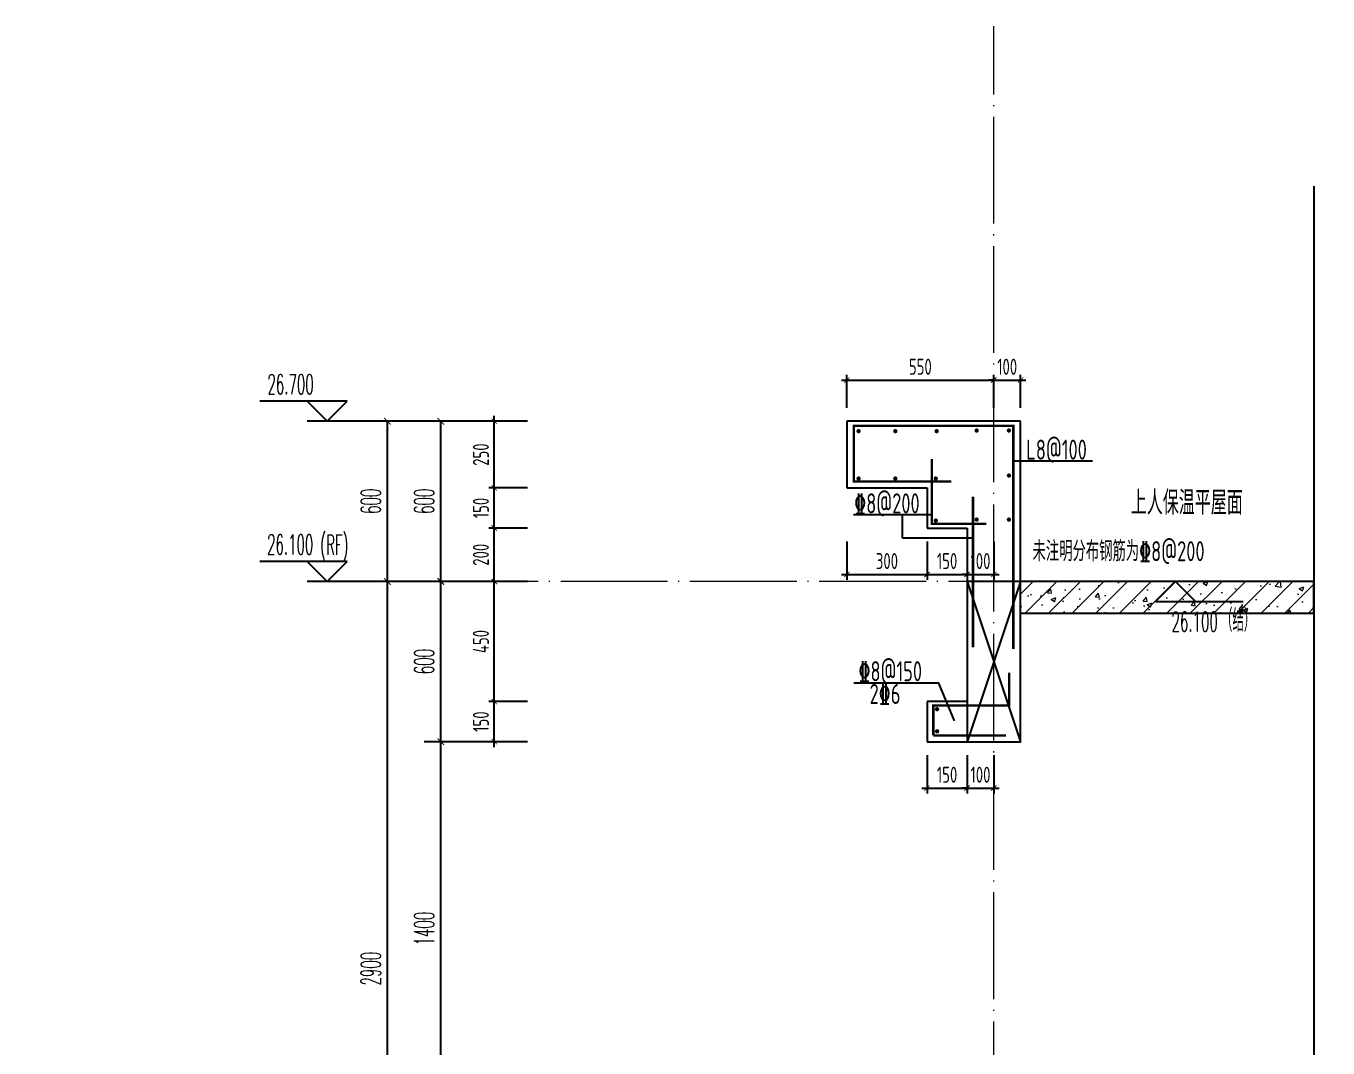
# Model space of a CAD drawing. Extents: x 826826 to 1642106, y -156213 to 399140.
# Drawn here: x 1565534 to 1570408, y 300519 to 304346 of the extents above; entities that cross this region are included whole.
import ezdxf

# ---------------------------------------------------------------- set-up
doc = ezdxf.new("R2010")
doc.units = 0
doc.header["$LTSCALE"] = 1000
doc.linetypes.add('DOTE', pattern=[2.4200000000000004, 2, -0.2, 0.02, -0.2])
doc.layers.get('0').update_dxf_attribs({"linetype": 'CONTINUOUS'})
doc.layers.get('DEFPOINTS').update_dxf_attribs({"linetype": 'CONTINUOUS'})
for name, color, linetype in [('C-Sheet-图框', 101, 'CONTINUOUS'), ('DIM', 2, 'CONTINUOUS'), ('DIM_ELEV', 3, 'CONTINUOUS'), ('DIM_SYMB', 3, 'CONTINUOUS'), ('PUB_DIM', 3, 'CONTINUOUS'), ('PUB_TEXT', 2, 'CONTINUOUS'), ('REIN', 6, 'CONTINUOUS'), ('S-大样-砼线', 7, 'CONTINUOUS'), ('S-引出线', 40, 'CONTINUOUS'), ('TEXT', 2, 'CONTINUOUS'), ('WALL', 5, 'CONTINUOUS')]:
    doc.layers.add(name, color=color, linetype=linetype)
doc.layers.add('DOTE', color=251, linetype='DOTE', lineweight=9)
doc.layers.add('PUB_HATCH', color=8, linetype='CONTINUOUS', lineweight=9)
doc.styles.add('_TCH_DIM', font='SIMPLEX.shx', dxfattribs={"width": 0.7, "bigfont": 'GBCBIG.shx'})
doc.styles.add('_TCH_DIM_T3', font='SIMPLEX.shx', dxfattribs={"width": 0.4941176470588236, "bigfont": 'GBCBIG.shx'})
doc.styles.add('TSSD_DIMENSION', font='Tssdeng.shx', dxfattribs={"width": 0.7, "bigfont": 'tssdchn.shx'})
doc.styles.add('TSSD_REIN', font='tssdeng.shx', dxfattribs={"width": 0.7, "height": 300, "bigfont": 'tssdchn.shx'})
doc.styles.add('宋体', font='', dxfattribs={"height": 50})
doc.styles.get('宋体').set_extended_font_data('SimSun')
doc.dimstyles.new('_TCH_ARCH&&25', dxfattribs={"dimtxt": 74.375, "dimasz": 25, "dimexe": 62.5, "dimexo": 75, "dimgap": 25, "dimtad": 1, "dimdec": 0, "dimzin": 0, "dimdsep": 46, "dimtxsty": '_TCH_DIM_T3', "dimblk": 'ARCHTICK', "dimcen": 0.09, "dimclrt": 7, "dimazin": 0, "dimtfac": 1, "dimtdec": 0, "dimtix": 1, "dimtmove": 2, "dimatfit": 3, "dimldrblk": 'ARCHTICK', "dimfxl": 0, "dimtolj": 1, "dimtzin": 0, "dimarcsym": 0})
doc.dimstyles.new('TSSD_20_20', dxfattribs={"dimtxt": 60, "dimasz": 20, "dimexe": 20, "dimexo": 50, "dimgap": 20, "dimtad": 1, "dimdec": 0, "dimzin": 0, "dimdsep": 46, "dimtxsty": 'TSSD_DIMENSION', "dimblk": 'ARCHTICK', "dimblk1": 'ARCHTICK', "dimblk2": 'ARCHTICK', "dimcen": 0, "dimdle": 20, "dimclrt": 7, "dimadec": 0, "dimazin": 0, "dimtfac": 1, "dimtdec": 0, "dimtix": 1, "dimtmove": 2, "dimatfit": 3, "dimfxl": 0, "dimtolj": 1, "dimtzin": 0, "dimarcsym": 0})

# ---------------------------------------------------------------- blocks, each defined once
blk = doc.blocks.new('A$C29D55E6B')
at = {"layer": 'C-Sheet-图框', "color": 0}
for p, q in [((-1349.838383228984, 899.9999999999563), (-567.0857978335116, 899.9999999999563)), ((-1349.838383228984, 900.0000000000146), (-567.0857978335116, 900.0000000000146)), ((-1049.526026668493, 900.0000000000146), (-1049.526026668493, 75)), ((-1349.838383228984, 762.5000000000146), (-567.0857978335116, 762.5000000000146)), ((-1349.838383228984, 625.0000000000146), (-567.0857978335116, 625.0000000000146)), ((-1349.838383228984, 487.5000000000146), (-567.0857978335116, 487.5000000000146)), ((-1349.838383228984, 350.0000000000146), (-567.0857978335116, 350.0000000000146)), ((-1349.838383228984, 212.5000000000146), (-567.0857978335116, 212.5000000000146))]:
    blk.add_line(p, q, dxfattribs=at)
at = {"layer": 'C-Sheet-图框', "color": 0, "const_width": 5.999999999999876}
blk.add_lwpolyline([(-1349.838383228984, 74.9999999999709), (-567.0857978335116, 75), (-567.0857978335116, 1037.499999999956), (-1349.838383228984, 1037.499999999956)], close=True, dxfattribs=at)
at = {"layer": 'DIM_ELEV'}
for p, q in [((-150.0000000011642, 6475.000000000175), (-478.000000001164, 6475.000000000175)), ((-225.0000000011642, 6400.000000000175), (-300.0000000011642, 6475.000000000175)), ((-225.0000000011642, 6400.000000000175), (-150.0000000011642, 6475.000000000175)), ((200.0000000045839, 6400.000000000175), (-300.0000000011642, 6400.000000000175)), ((-150.0000000011642, 5875.000000000116), (-478.000000001164, 5875.000000000116)), ((-225.0000000011642, 5800.000000000116), (-300.0000000011642, 5875.000000000116)), ((-225.0000000011642, 5800.000000000116), (-150.0000000011642, 5875.000000000116)), ((200.0000000045839, 5800.000000000116), (-300.0000000011642, 5800.000000000116)), ((-150.0000000011642, 75), (-478.000000001164, 75)), ((-225.0000000011642, 0), (-300.0000000011642, 75)), ((-225.0000000011642, 0), (-150.0000000011642, 75)), ((200.0000000045839, 0), (-300.0000000011642, 0))]:
    blk.add_line(p, q, dxfattribs=at)
at = {"layer": 'DIM_ELEV', "color": 1}
for p, q in [((-150.0000000011642, 2975.000000000116), (-478.000000001164, 2975.000000000116)), ((-225.0000000011642, 2900.000000000116), (-300.0000000011642, 2975.000000000116)), ((-225.0000000011642, 2900.000000000116), (-150.0000000011642, 2975.000000000116)), ((200.0000000045839, 2900.000000000116), (-300.0000000011642, 2900.000000000116))]:
    blk.add_line(p, q, dxfattribs=at)
at = {"layer": 'PUB_TEXT', "style": '_TCH_DIM'}
for s, height, width, p in [('26.700', 74.375, 0.4941176470588236, (-449.1000000011641, 6501.250000000175)), ('26.100', 74.375, 0.4941176470588236, (-450.500000001164, 5901.250000000116)), ('(RF)', 74.375, 0.4941176470588236, (-251.7500000011641, 5900.025000000116)), ('楼层', 84.39716312056737, 0.7, (-1250.710356476367, 789.4725958884956)), ('标高H（m）', 84.39716312056737, 0.7, (-946.1956964207347, 800.5624799427605)), ('4', 74.375, 0.4941176470588236, (-1206.414537627716, 651.3391062311857)), ('8.700', 74.375, 0.4941176470588236, (-883.0415018703789, 653.2302326417557)), ('5', 74.375, 0.4941176470588236, (-1206.414537627716, 513.8391062311857)), ('11.600', 74.375, 0.4941176470588236, (-883.0415018703789, 515.7302326417557)), ('6', 74.375, 0.4941176470588236, (-1206.414537627716, 376.3391062311857)), ('14.500', 74.375, 0.4941176470588236, (-883.0415018703789, 378.2302326417557)), ('7', 74.375, 0.4941176470588236, (-1206.414537627716, 238.8391062311857)), ('17.400', 74.375, 0.4941176470588236, (-883.0415018703789, 240.7302326417557)), ('8', 74.375, 0.4941176470588236, (-1206.414537627716, 101.3391062311857)), ('20.300', 74.375, 0.4941176470588236, (-883.0415018703789, 103.2302326417557)), ('H', 74.375, 0.4941176470588236, (-480.6000000011641, 101.25)), ('(4~8F)', 74.375, 0.4941176470588236, (-424.825000001164, 100.025))]:
    blk.add_text(s, height=height, dxfattribs=dict(at, width=width)).set_placement(p)
at = {"layer": 'PUB_TEXT', "color": 1, "style": '_TCH_DIM', "width": 0.4941176470588236}
for s, p in [('23.200', (-449.1000000011641, 3001.250000000116)), ('(9F)', (-243.7000000011641, 3000.025000000117))]:
    blk.add_text(s, height=74.375, dxfattribs=at).set_placement(p)
at = {"layer": 'PUB_TEXT', "color": 2, "style": '宋体', "width": 0.8}
blk.add_text('标准层标高对应表', height=56.9620253164557, dxfattribs=at).set_placement((-1313.847706261906, 939.9325862268015))
blk = doc.blocks.new('_ArchTick')
at = {"color": 0, "linetype": 'ByBlock', "const_width": 0.15}
blk.add_lwpolyline([(-0.5, -0.5), (0.5, 0.5)], dxfattribs=at)
blk = doc.blocks.new('*D1630')
at = {"layer": 'DEFPOINTS', "color": 0}
for p in [(1568907.428491002, 301666.3822785674), (1569057.428491001, 301666.3822785646), (1569057.428491001, 301492.6715886114)]:
    blk.add_point(p, dxfattribs=at)
at = {"layer": 'DIM', "color": 0, "lineweight": -2}
for p, q in [((1568907.428491002, 301616.3822785674), (1568907.428491002, 301472.6715886114)), ((1569057.428491001, 301616.3822785646), (1569057.428491001, 301472.6715886114)), ((1568887.428491002, 301492.6715886114), (1569077.428491001, 301492.6715886114))]:
    blk.add_line(p, q, dxfattribs=at)
at = {"layer": 'DIM', "color": 0, "lineweight": -2, "xscale": 20, "yscale": 20, "zscale": 20, "rotation": 180}
blk.add_blockref('_ArchTick', (1568907.428491002, 301492.6715886114), dxfattribs=at)
at = {"layer": 'DIM', "color": 0, "lineweight": -2, "xscale": 20, "yscale": 20, "zscale": 20}
blk.add_blockref('_ArchTick', (1569057.428491001, 301492.6715886114), dxfattribs=at)
at = {"layer": 'DIM', "color": 7, "insert": (1568982.428491001, 301542.6715886114), "char_height": 60, "attachment_point": 5, "style": 'TSSD_DIMENSION'}
blk.add_mtext('\\A1;150', dxfattribs=at)
blk = doc.blocks.new('*D1631')
at = {"layer": 'DEFPOINTS', "color": 0}
for p in [(1569057.428491001, 301666.3822785646), (1569157.428484323, 301666.3822785626), (1569157.428484323, 301492.671588609)]:
    blk.add_point(p, dxfattribs=at)
at = {"layer": 'DIM', "color": 0, "lineweight": -2}
for p, q in [((1569057.428491001, 301616.3822785646), (1569057.428491001, 301472.671588609)), ((1569157.428484323, 301616.3822785626), (1569157.428484323, 301472.671588609)), ((1569057.428491001, 301492.671588609), (1569037.428491001, 301492.671588609)), ((1569057.428491001, 301492.671588609), (1569157.428484323, 301492.671588609)), ((1569157.428484323, 301492.671588609), (1569177.428484323, 301492.671588609))]:
    blk.add_line(p, q, dxfattribs=at)
at = {"layer": 'DIM', "color": 0, "lineweight": -2, "xscale": 20, "yscale": 20, "zscale": 20}
blk.add_blockref('_ArchTick', (1569057.428491001, 301492.671588609), dxfattribs=at)
at = {"layer": 'DIM', "color": 0, "lineweight": -2, "xscale": 20, "yscale": 20, "zscale": 20, "rotation": 180}
blk.add_blockref('_ArchTick', (1569157.428484323, 301492.671588609), dxfattribs=at)
at = {"layer": 'DIM', "color": 7, "insert": (1569107.428487662, 301542.671588609), "char_height": 60, "attachment_point": 5, "style": 'TSSD_DIMENSION'}
blk.add_mtext('\\A1;100', dxfattribs=at)
blk = doc.blocks.new('*D1632')
at = {"layer": 'DEFPOINTS', "color": 0}
for p in [(1568607.428491006, 302466.3822785725), (1568907.428973916, 302466.3822785652), (1568907.428973916, 302292.6715886171)]:
    blk.add_point(p, dxfattribs=at)
at = {"layer": 'DIM', "color": 0, "lineweight": -2}
for p, q in [((1568607.428491006, 302416.3822785725), (1568607.428491006, 302272.6715886171)), ((1568907.428973916, 302416.3822785652), (1568907.428973916, 302272.6715886171)), ((1568587.428491006, 302292.6715886171), (1568927.428973916, 302292.6715886171))]:
    blk.add_line(p, q, dxfattribs=at)
at = {"layer": 'DIM', "color": 0, "lineweight": -2, "xscale": 20, "yscale": 20, "zscale": 20, "rotation": 180}
blk.add_blockref('_ArchTick', (1568607.428491006, 302292.6715886171), dxfattribs=at)
at = {"layer": 'DIM', "color": 0, "lineweight": -2, "xscale": 20, "yscale": 20, "zscale": 20}
blk.add_blockref('_ArchTick', (1568907.428973916, 302292.6715886171), dxfattribs=at)
at = {"layer": 'DIM', "color": 7, "insert": (1568757.428732461, 302342.6715886171), "char_height": 60, "attachment_point": 5, "style": 'TSSD_DIMENSION'}
blk.add_mtext('\\A1;300', dxfattribs=at)
blk = doc.blocks.new('*D1633')
at = {"layer": 'DEFPOINTS', "color": 0}
for p in [(1568907.428973916, 302466.3822785652), (1569057.428497779, 302466.3822785616), (1569057.428497779, 302292.6715886117)]:
    blk.add_point(p, dxfattribs=at)
at = {"layer": 'DIM', "color": 0, "lineweight": -2}
for p, q in [((1568907.428973916, 302416.3822785652), (1568907.428973916, 302272.6715886117)), ((1569057.428497779, 302416.3822785616), (1569057.428497779, 302272.6715886117)), ((1568887.428973916, 302292.6715886117), (1569077.428497779, 302292.6715886117))]:
    blk.add_line(p, q, dxfattribs=at)
at = {"layer": 'DIM', "color": 0, "lineweight": -2, "xscale": 20, "yscale": 20, "zscale": 20, "rotation": 180}
blk.add_blockref('_ArchTick', (1568907.428973916, 302292.6715886117), dxfattribs=at)
at = {"layer": 'DIM', "color": 0, "lineweight": -2, "xscale": 20, "yscale": 20, "zscale": 20}
blk.add_blockref('_ArchTick', (1569057.428497779, 302292.6715886117), dxfattribs=at)
at = {"layer": 'DIM', "color": 7, "insert": (1568982.428735848, 302342.6715886117), "char_height": 60, "attachment_point": 5, "style": 'TSSD_DIMENSION'}
blk.add_mtext('\\A1;150', dxfattribs=at)
blk = doc.blocks.new('*D1634')
at = {"layer": 'DEFPOINTS', "color": 0}
for p in [(1569057.428497779, 302466.3822785616), (1569157.428497573, 302466.3822785591), (1569157.428497573, 302292.6715886086)]:
    blk.add_point(p, dxfattribs=at)
at = {"layer": 'DIM', "color": 0, "lineweight": -2}
for p, q in [((1569057.428497779, 302416.3822785616), (1569057.428497779, 302272.6715886086)), ((1569157.428497573, 302416.3822785591), (1569157.428497573, 302272.6715886086)), ((1569057.428497779, 302292.6715886086), (1569037.428497779, 302292.6715886086)), ((1569057.428497779, 302292.6715886086), (1569157.428497573, 302292.6715886086)), ((1569157.428497573, 302292.6715886086), (1569177.428497573, 302292.6715886086))]:
    blk.add_line(p, q, dxfattribs=at)
at = {"layer": 'DIM', "color": 0, "lineweight": -2, "xscale": 20, "yscale": 20, "zscale": 20}
blk.add_blockref('_ArchTick', (1569057.428497779, 302292.6715886086), dxfattribs=at)
at = {"layer": 'DIM', "color": 0, "lineweight": -2, "xscale": 20, "yscale": 20, "zscale": 20, "rotation": 180}
blk.add_blockref('_ArchTick', (1569157.428497573, 302292.6715886086), dxfattribs=at)
at = {"layer": 'DIM', "color": 7, "insert": (1569107.428497676, 302342.6715886086), "char_height": 60, "attachment_point": 5, "style": 'TSSD_DIMENSION'}
blk.add_mtext('\\A1;100', dxfattribs=at)
blk = doc.blocks.new('*D1635')
at = {"layer": 'DEFPOINTS', "color": 0}
for p in [(1569157.428499624, 303020.5428008225), (1568607.428615141, 302866.3822785866), (1569157.428499624, 302866.3822785774)]:
    blk.add_point(p, dxfattribs=at)
at = {"layer": 'DIM', "color": 0, "lineweight": -2}
for p, q in [((1568587.428615141, 303020.5428008225), (1569177.428499624, 303020.5428008225)), ((1568607.428615141, 302916.3822785866), (1568607.428615141, 303040.5428008225)), ((1569157.428499624, 302916.3822785774), (1569157.428499624, 303040.5428008225))]:
    blk.add_line(p, q, dxfattribs=at)
at = {"layer": 'DIM', "color": 0, "lineweight": -2, "xscale": 20, "yscale": 20, "zscale": 20, "rotation": 180}
blk.add_blockref('_ArchTick', (1568607.428615141, 303020.5428008225), dxfattribs=at)
at = {"layer": 'DIM', "color": 0, "lineweight": -2, "xscale": 20, "yscale": 20, "zscale": 20}
blk.add_blockref('_ArchTick', (1569157.428499624, 303020.5428008225), dxfattribs=at)
at = {"layer": 'DIM', "color": 7, "insert": (1568882.428557382, 303070.5428008225), "char_height": 60, "attachment_point": 5, "style": 'TSSD_DIMENSION'}
blk.add_mtext('\\A1;550', dxfattribs=at)
blk = doc.blocks.new('*D1636')
at = {"layer": 'DEFPOINTS', "color": 0}
for p in [(1569257.428491002, 303020.5428008171), (1569157.428499624, 302866.3822785774), (1569257.428491002, 302866.3822785758)]:
    blk.add_point(p, dxfattribs=at)
at = {"layer": 'DIM', "color": 0, "lineweight": -2}
for p, q in [((1569157.428499624, 303020.5428008171), (1569137.428499624, 303020.5428008171)), ((1569157.428499624, 302916.3822785774), (1569157.428499624, 303040.5428008171)), ((1569157.428499624, 303020.5428008171), (1569257.428491002, 303020.5428008171)), ((1569257.428491002, 302916.3822785758), (1569257.428491002, 303040.5428008171)), ((1569257.428491002, 303020.5428008171), (1569277.428491002, 303020.5428008171))]:
    blk.add_line(p, q, dxfattribs=at)
at = {"layer": 'DIM', "color": 0, "lineweight": -2, "xscale": 20, "yscale": 20, "zscale": 20}
blk.add_blockref('_ArchTick', (1569157.428499624, 303020.5428008171), dxfattribs=at)
at = {"layer": 'DIM', "color": 0, "lineweight": -2, "xscale": 20, "yscale": 20, "zscale": 20, "rotation": 180}
blk.add_blockref('_ArchTick', (1569257.428491002, 303020.5428008171), dxfattribs=at)
at = {"layer": 'DIM', "color": 7, "insert": (1569207.428495313, 303070.5428008171), "char_height": 60, "attachment_point": 5, "style": 'TSSD_DIMENSION'}
blk.add_mtext('\\A1;100', dxfattribs=at)
blk = doc.blocks.new('*D1637')
at = {"layer": 'DEFPOINTS', "color": 0}
for p in [(1567287.234333907, 302866.3822785394), (1567461.845100356, 302866.3822785394), (1567461.845100356, 302616.3837259791)]:
    blk.add_point(p, dxfattribs=at)
at = {"layer": 'DIM', "color": 0, "lineweight": -2}
for p, q in [((1567287.234333907, 302596.3837259791), (1567287.234333907, 302886.3822785394)), ((1567411.845100356, 302866.3822785394), (1567267.234333907, 302866.3822785394)), ((1567411.845100356, 302616.3837259791), (1567267.234333907, 302616.3837259791))]:
    blk.add_line(p, q, dxfattribs=at)
at = {"layer": 'DIM', "color": 0, "lineweight": -2, "xscale": 20, "yscale": 20, "zscale": 20}
for p, rotation in [((1567287.234333907, 302866.3822785394), 90), ((1567287.234333907, 302616.3837259791), 270)]:
    blk.add_blockref('_ArchTick', p, dxfattribs=dict(at, rotation=rotation))
at = {"layer": 'DIM', "color": 7, "insert": (1567237.234333907, 302741.3830022595), "char_height": 60, "attachment_point": 5, "rotation": 90, "style": 'TSSD_DIMENSION'}
blk.add_mtext('\\A1;250', dxfattribs=at)
blk = doc.blocks.new('*D1638')
at = {"layer": 'DEFPOINTS', "color": 0}
for p in [(1567287.234333907, 302616.3837259791), (1567461.845100356, 302616.3837259791), (1567461.845100356, 302466.3829044369)]:
    blk.add_point(p, dxfattribs=at)
at = {"layer": 'DIM', "color": 0, "lineweight": -2}
for p, q in [((1567287.234333907, 302446.3829044369), (1567287.234333907, 302636.3837259791)), ((1567411.845100356, 302616.3837259791), (1567267.234333907, 302616.3837259791)), ((1567411.845100356, 302466.3829044369), (1567267.234333907, 302466.3829044369))]:
    blk.add_line(p, q, dxfattribs=at)
at = {"layer": 'DIM', "color": 0, "lineweight": -2, "xscale": 20, "yscale": 20, "zscale": 20}
for p, rotation in [((1567287.234333907, 302616.3837259791), 90), ((1567287.234333907, 302466.3829044369), 270)]:
    blk.add_blockref('_ArchTick', p, dxfattribs=dict(at, rotation=rotation))
at = {"layer": 'DIM', "color": 7, "insert": (1567237.234333907, 302541.3833152083), "char_height": 60, "attachment_point": 5, "rotation": 90, "style": 'TSSD_DIMENSION'}
blk.add_mtext('\\A1;150', dxfattribs=at)
blk = doc.blocks.new('*D1639')
at = {"layer": 'DEFPOINTS', "color": 0}
for p in [(1567287.234333907, 302466.3829044369), (1567461.845100356, 302466.3829044369), (1567461.845100356, 302266.3822785394)]:
    blk.add_point(p, dxfattribs=at)
at = {"layer": 'DIM', "color": 0, "lineweight": -2}
for p, q in [((1567287.234333907, 302246.3822785394), (1567287.234333907, 302486.3829044369)), ((1567411.845100356, 302466.3829044369), (1567267.234333907, 302466.3829044369)), ((1567411.845100356, 302266.3822785394), (1567267.234333907, 302266.3822785394))]:
    blk.add_line(p, q, dxfattribs=at)
at = {"layer": 'DIM', "color": 0, "lineweight": -2, "xscale": 20, "yscale": 20, "zscale": 20}
for p, rotation in [((1567287.234333907, 302466.3829044369), 90), ((1567287.234333907, 302266.3822785394), 270)]:
    blk.add_blockref('_ArchTick', p, dxfattribs=dict(at, rotation=rotation))
at = {"layer": 'DIM', "color": 7, "insert": (1567237.234333907, 302366.3825914884), "char_height": 60, "attachment_point": 5, "rotation": 90, "style": 'TSSD_DIMENSION'}
blk.add_mtext('\\A1;200', dxfattribs=at)
blk = doc.blocks.new('*D1640')
at = {"layer": 'DEFPOINTS', "color": 0}
for p in [(1567287.234333907, 302266.3822785394), (1567461.845100356, 302266.3822785394), (1567461.845100356, 301816.3822785228)]:
    blk.add_point(p, dxfattribs=at)
at = {"layer": 'DIM', "color": 0, "lineweight": -2}
for p, q in [((1567411.845100356, 302266.3822785394), (1567267.234333907, 302266.3822785394)), ((1567287.234333907, 301796.3822785228), (1567287.234333907, 302286.3822785394)), ((1567411.845100356, 301816.3822785228), (1567267.234333907, 301816.3822785228))]:
    blk.add_line(p, q, dxfattribs=at)
at = {"layer": 'DIM', "color": 0, "lineweight": -2, "xscale": 20, "yscale": 20, "zscale": 20}
for p, rotation in [((1567287.234333907, 302266.3822785394), 90), ((1567287.234333907, 301816.3822785228), 270)]:
    blk.add_blockref('_ArchTick', p, dxfattribs=dict(at, rotation=rotation))
at = {"layer": 'DIM', "color": 7, "insert": (1567237.234333907, 302041.3822785313), "char_height": 60, "attachment_point": 5, "rotation": 90, "style": 'TSSD_DIMENSION'}
blk.add_mtext('\\A1;450', dxfattribs=at)
blk = doc.blocks.new('*D1641')
at = {"layer": 'DEFPOINTS', "color": 0}
for p in [(1567287.234333907, 301816.3822785228), (1567461.845100356, 301816.3822785228), (1567461.845100356, 301666.3822785395)]:
    blk.add_point(p, dxfattribs=at)
at = {"layer": 'DIM', "color": 0, "lineweight": -2}
for p, q in [((1567411.845100356, 301816.3822785228), (1567267.234333907, 301816.3822785228)), ((1567287.234333907, 301646.3822785395), (1567287.234333907, 301836.3822785228)), ((1567411.845100356, 301666.3822785395), (1567267.234333907, 301666.3822785395))]:
    blk.add_line(p, q, dxfattribs=at)
at = {"layer": 'DIM', "color": 0, "lineweight": -2, "xscale": 20, "yscale": 20, "zscale": 20}
for p, rotation in [((1567287.234333907, 301816.3822785228), 90), ((1567287.234333907, 301666.3822785395), 270)]:
    blk.add_blockref('_ArchTick', p, dxfattribs=dict(at, rotation=rotation))
at = {"layer": 'DIM', "color": 7, "insert": (1567237.234333907, 301741.3822785314), "char_height": 60, "attachment_point": 5, "rotation": 90, "style": 'TSSD_DIMENSION'}
blk.add_mtext('\\A1;150', dxfattribs=at)
blk = doc.blocks.new('*D1656')
at = {"layer": 'DEFPOINTS', "color": 0}
for p in [(1567087.234333902, 301666.3741443525), (1567387.234333923, 301666.3741443525), (1567387.234333923, 300266.3824160884)]:
    blk.add_point(p, dxfattribs=at)
at = {"layer": 'PUB_DIM', "color": 0, "lineweight": -2}
for p, q in [((1567312.234333923, 301666.3741443525), (1567024.734333902, 301666.3741443525)), ((1567087.234333902, 300266.3824160884), (1567087.234333902, 301666.3741443525)), ((1567312.234333923, 300266.3824160884), (1567024.734333902, 300266.3824160884))]:
    blk.add_line(p, q, dxfattribs=at)
at = {"layer": 'PUB_DIM', "color": 0, "lineweight": -2, "xscale": 25, "yscale": 25, "zscale": 25}
for p, rotation in [((1567087.234333902, 301666.3741443525), 90), ((1567087.234333902, 300266.3824160884), 270)]:
    blk.add_blockref('_ArchTick', p, dxfattribs=dict(at, rotation=rotation))
at = {"layer": 'PUB_DIM', "color": 7, "insert": (1567025.046833902, 300966.3782802207), "char_height": 74.375, "attachment_point": 5, "rotation": 90, "style": '_TCH_DIM_T3'}
blk.add_mtext('\\A1;1400', dxfattribs=at)
blk = doc.blocks.new('*D1657')
at = {"layer": 'DEFPOINTS', "color": 0}
for p in [(1567087.234333902, 302266.3822785673), (1567387.234333923, 302266.3822785673), (1567387.234333923, 301666.3741443525)]:
    blk.add_point(p, dxfattribs=at)
at = {"layer": 'PUB_DIM', "color": 0, "lineweight": -2}
for p, q in [((1567312.234333923, 302266.3822785673), (1567024.734333902, 302266.3822785673)), ((1567087.234333902, 301666.3741443525), (1567087.234333902, 302266.3822785673)), ((1567312.234333923, 301666.3741443525), (1567024.734333902, 301666.3741443525))]:
    blk.add_line(p, q, dxfattribs=at)
at = {"layer": 'PUB_DIM', "color": 0, "lineweight": -2, "xscale": 25, "yscale": 25, "zscale": 25}
for p, rotation in [((1567087.234333902, 302266.3822785673), 90), ((1567087.234333902, 301666.3741443525), 270)]:
    blk.add_blockref('_ArchTick', p, dxfattribs=dict(at, rotation=rotation))
at = {"layer": 'PUB_DIM', "color": 7, "insert": (1567025.046833902, 301966.3782114601), "char_height": 74.375, "attachment_point": 5, "rotation": 90, "style": '_TCH_DIM_T3'}
blk.add_mtext('\\A1;600', dxfattribs=at)
blk = doc.blocks.new('*D1658')
at = {"layer": 'DEFPOINTS', "color": 0}
for p in [(1567087.234333902, 302866.3822785394), (1567387.234333923, 302866.3822785394), (1567387.234333923, 302266.3822785673)]:
    blk.add_point(p, dxfattribs=at)
at = {"layer": 'PUB_DIM', "color": 0, "lineweight": -2}
for p, q in [((1567312.234333923, 302866.3822785394), (1567024.734333902, 302866.3822785394)), ((1567087.234333902, 302266.3822785673), (1567087.234333902, 302866.3822785394)), ((1567312.234333923, 302266.3822785673), (1567024.734333902, 302266.3822785673))]:
    blk.add_line(p, q, dxfattribs=at)
at = {"layer": 'PUB_DIM', "color": 0, "lineweight": -2, "xscale": 25, "yscale": 25, "zscale": 25}
for p, rotation in [((1567087.234333902, 302866.3822785394), 90), ((1567087.234333902, 302266.3822785673), 270)]:
    blk.add_blockref('_ArchTick', p, dxfattribs=dict(at, rotation=rotation))
at = {"layer": 'PUB_DIM', "color": 7, "insert": (1567025.046833902, 302566.3822785536), "char_height": 74.375, "attachment_point": 5, "rotation": 90, "style": '_TCH_DIM_T3'}
blk.add_mtext('\\A1;600', dxfattribs=at)
blk = doc.blocks.new('*D1664')
at = {"layer": 'DEFPOINTS', "color": 0}
for p in [(1566887.234333897, 302266.3822785674), (1567387.234333923, 302266.3822785674), (1567387.234333923, 299366.3822785674)]:
    blk.add_point(p, dxfattribs=at)
at = {"layer": 'PUB_DIM', "color": 0, "lineweight": -2}
for p, q in [((1567312.234333923, 302266.3822785674), (1566824.734333897, 302266.3822785674)), ((1566887.234333897, 299366.3822785674), (1566887.234333897, 302266.3822785674)), ((1567312.234333923, 299366.3822785674), (1566824.734333897, 299366.3822785674))]:
    blk.add_line(p, q, dxfattribs=at)
at = {"layer": 'PUB_DIM', "color": 0, "lineweight": -2, "xscale": 25, "yscale": 25, "zscale": 25}
for p, rotation in [((1566887.234333897, 302266.3822785674), 90), ((1566887.234333897, 299366.3822785674), 270)]:
    blk.add_blockref('_ArchTick', p, dxfattribs=dict(at, rotation=rotation))
at = {"layer": 'PUB_DIM', "color": 7, "insert": (1566825.046833897, 300816.3822785676), "char_height": 74.375, "attachment_point": 5, "rotation": 90, "style": '_TCH_DIM_T3'}
blk.add_mtext('\\A1;2900', dxfattribs=at)
blk = doc.blocks.new('*D1665')
at = {"layer": 'DEFPOINTS', "color": 0}
for p in [(1566887.234333897, 302866.3822785395), (1567387.234333923, 302866.3822785395), (1567387.234333923, 302266.3822785674)]:
    blk.add_point(p, dxfattribs=at)
at = {"layer": 'PUB_DIM', "color": 0, "lineweight": -2}
for p, q in [((1567312.234333923, 302866.3822785395), (1566824.734333897, 302866.3822785395)), ((1566887.234333897, 302266.3822785674), (1566887.234333897, 302866.3822785395)), ((1567312.234333923, 302266.3822785674), (1566824.734333897, 302266.3822785674))]:
    blk.add_line(p, q, dxfattribs=at)
at = {"layer": 'PUB_DIM', "color": 0, "lineweight": -2, "xscale": 25, "yscale": 25, "zscale": 25}
for p, rotation in [((1566887.234333897, 302866.3822785395), 90), ((1566887.234333897, 302266.3822785674), 270)]:
    blk.add_blockref('_ArchTick', p, dxfattribs=dict(at, rotation=rotation))
at = {"layer": 'PUB_DIM', "color": 7, "insert": (1566825.046833897, 302566.3822785537), "char_height": 74.375, "attachment_point": 5, "rotation": 90, "style": '_TCH_DIM_T3'}
blk.add_mtext('\\A1;600', dxfattribs=at)

msp = doc.modelspace()

# ---------------------------------------------------------------- hatches: boundary and pattern name
at = {"layer": 'PUB_HATCH'}
h = msp.add_hatch(dxfattribs=at)
h.set_pattern_fill('钢筋混凝土', color=256, scale=25, style=0)
h.set_pattern_definition([(45, (689015.7944311065, 456209.4143234123), (-44.19417382415921, 44.19417382415922), []), (49.99999999999999, (689015.7944311065, 456209.4143234123), (179.3150456501884, -15.68803374564878), [18.75, -206.25]), (355, (689015.7944311065, 456209.4143234123), (-34.68783340325, 188.048033425003), [15, -165]), (100.4514, (689030.7373511065, 456208.1069884123), (144.6273454285054, 172.3598855152384), [15.9350475, -175.285528]), (46.18420000000002, (689015.7944311065, 456259.4143234123), (266.8102621564111, -41.37975358225452), [28.12499999999996, -309.3749999999993]), (96.6356, (689038.0286173566, 456255.9659966624), (233.6656763871758, 243.5294677251104), [23.902572, -262.92825]), (351.1842, (689015.7944311065, 456259.4143234123), (233.6654862834068, 243.5296502313311), [22.5, -247.5]), (21, (689040.7944311065, 456246.9143234123), (149.2267630296154, -100.6547226663347), [18.75, -206.25]), (326.0000000000001, (689040.7944311065, 456246.9143234123), (60.82883298039543, 181.2875112617133), [15, -165]), (71.4514, (689053.2299893566, 456238.5264219124), (210.0556571453725, 80.6326241774881), [15.9350475, -175.285528]), (37.50000000000001, (689015.7944311065, 456209.4143234123), (3.039963829322667, 83.22346345782788), [0, -163, 0, -167.5, 0, -165.625]), (7.499999999999999, (689015.7944311065, 456209.4143234123), (65.76738436053715, 98.60292797059006), [0, -95.5, 0, -159.25, 0, -63.125]), (327.5, (688960.0444311065, 456209.4143234123), (133.4556090431022, -5.638717933594939), [0, -62.5, 0, -195, 0, -258.75]), (317.5, (688935.0444311065, 456209.4143234123), (145.7965423355966, 25.02624558307943), [0, -81.25, 0, -129.5, 0, -183.75])])
h.paths.add_polyline_path([(1569257.428491002, 302266.3822785625), (1569257.428491002, 302146.3822785625), (1570355.953410229, 302146.3822785621), (1570355.95341023, 302266.3822785621)])

# ---------------------------------------------------------------- linework, layer by layer
at = {"layer": 'DIM_ELEV', "color": 3}
for p, q in [((1569837.412245037, 302266.3822785503), (1569762.412245037, 302191.3822785503)), ((1569837.412245037, 302266.3822785503), (1569912.412245037, 302191.3822785503)), ((1569762.412245037, 302191.3822785503), (1570090.412245037, 302191.3822785503))]:
    msp.add_line(p, q, dxfattribs=at)
at = {"layer": 'DIM_SYMB'}
msp.add_lwpolyline([(1570355.95341023, 303746.3822785616), (1570355.953410229, 295084.5061337615), (1570408.453410229, 295065.3976964625), (1570303.453410229, 295046.8833634881), (1570355.953410229, 295028.2561337615), (1570355.953410229, 286366.3799889614)], dxfattribs=at)
at = {"layer": 'DOTE', "color": 1, "linetype": 'DOTE', "ltscale": 0.2}
for p, q in [((1569157.42854292, 286666.3843248276), (1569157.42854292, 304346.3866144274)), ((1570355.953462147, 302266.3866144336), (1567387.23438584, 302266.3866144336))]:
    msp.add_line(p, q, dxfattribs=at)
at = {"layer": 'REIN', "const_width": 9}
for points in [[(1568998.498848964, 302640.4924128795), (1568632.956111296, 302640.4924128795), (1568632.956111296, 302848.8594354888), (1569230.690690955, 302848.8594354888), (1569230.690690955, 302013.849897114)], [(1568925.560069945, 302724.9282838504), (1568925.560069945, 302482.1499336406), (1569130.09425145, 302482.1499336406)], [(1569079.59058713, 302019.4502706429), (1569079.59058713, 302584.1675935516)], [(1568930.958774419, 301689.8538148812), (1568930.958774419, 301801.6378611797), (1569214.819306505, 301801.6378611797), (1569214.819306505, 301924.5909952447)], [(1568930.958774419, 301689.8538148812), (1569203.471388563, 301689.8538148812)]]:
    msp.add_lwpolyline(points, dxfattribs=at)
at = {"layer": 'REIN', "const_width": 8}
for points in [[(1568647.244250717, 302829.2579312362, 1), (1568655.244250717, 302829.2579312362, 1)], [(1568784.687005865, 302829.2579312362, 1), (1568792.687005865, 302829.2579312362, 1)], [(1568939.548835636, 302829.2579312362, 1), (1568947.548835636, 302829.2579312362, 1)], [(1569089.331942457, 302831.5166748245, 1), (1569097.331942457, 302831.5166748245, 1)], [(1569210.052972781, 302831.5166748245, 1), (1569218.052972781, 302831.5166748245, 1)], [(1568647.244257468, 302651.8059238179, 1), (1568655.244257468, 302651.8059238179, 1)], [(1568784.687005865, 302651.8059238186, 1), (1568792.687005865, 302651.8059238186, 1)], [(1568936.198380357, 302651.8059238186, 1), (1568944.198380357, 302651.8059238186, 1)], [(1569210.052972781, 302662.9721176518, 1), (1569218.052972781, 302662.9721176518, 1)], [(1568936.198380357, 302494.2920042018, 1), (1568944.198380357, 302494.2920042018, 1)], [(1569089.331942457, 302498.0995738276, 1), (1569097.331942457, 302498.0995738276, 1)], [(1569210.052972781, 302498.0995738276, 1), (1569218.052972781, 302498.0995738276, 1)], [(1568941.177287994, 301788.0136652599, 1), (1568949.177287994, 301788.0136652599, 1)], [(1568941.177287994, 301705.1095067429, 1), (1568949.177287994, 301705.1095067429, 1)]]:
    msp.add_lwpolyline(points, format="xyb", close=True, dxfattribs=at)
at = {"layer": 'S-大样-砼线'}
for p, q in [((1569057.428491884, 302266.3911214606), (1569257.428490701, 301666.3911213466)), ((1569257.431438628, 302266.3911214643), (1569057.431439826, 301666.3911213429))]:
    msp.add_line(p, q, dxfattribs=at)
msp.add_lwpolyline([(1569257.428497747, 302266.3911214606), (1569057.428491884, 302266.3911214606), (1569057.428491886, 301666.3911213466), (1569257.428497748, 301666.3911213466)], close=True, dxfattribs=at)
at = {"layer": 'S-引出线'}
for p, q in [((1569226.690690955, 302718.3909471487), (1569526.824987693, 302718.3909471487)), ((1568631.677504366, 302517.1625135139), (1568925.560069945, 302517.1625135139)), ((1568815.314558778, 302427.9843131518), (1568815.314558778, 302517.1625135139)), ((1569079.59058713, 302427.9843131518), (1568815.314558778, 302427.9843131518))]:
    msp.add_line(p, q, dxfattribs=at)
msp.add_lwpolyline([(1569010.196963973, 301744.370113628), (1568952.142713554, 301885.918015914), (1568633.719126321, 301885.918015914)], dxfattribs=at)
at = {"layer": 'WALL'}
for p, q in [((1568607.428667059, 302866.3866144528), (1568607.428314971, 302616.3845083597)), ((1569257.428491002, 302866.3686022927), (1568607.428667059, 302866.3866144528)), ((1569257.428491004, 302266.3822785633), (1569257.428491002, 302866.3686022927)), ((1568607.428314971, 302616.3845083597), (1568907.428256307, 302616.3821612054)), ((1568907.428256307, 302616.3821612054), (1568907.428725745, 302466.3822785364)), ((1568907.428725745, 302466.3822785364), (1569057.428491002, 302466.3822785637)), ((1569057.428491002, 302466.3822785637), (1569057.428491002, 301816.3822785674)), ((1570355.95341023, 302266.3822785621), (1569257.428491004, 302266.3822785625)), ((1570355.953410229, 302146.3822785621), (1570355.95341023, 302266.3822785621)), ((1570355.953410229, 302146.3822785621), (1569257.428491004, 302146.3822785597)), ((1569257.428491002, 301666.3822785674), (1569257.428491004, 302146.3822785578)), ((1569057.428491002, 301816.3822785674), (1568907.428491002, 301816.3822785674)), ((1568907.428491002, 301816.3822785674), (1568907.428491002, 301666.3822785674)), ((1568907.428491002, 301666.3822785674), (1569257.428491002, 301666.3822785674))]:
    msp.add_line(p, q, dxfattribs=at)

# ---------------------------------------------------------------- block references
msp.add_blockref('A$C29D55E6B', (1566887.234333897, 296466.3822785672))

# ---------------------------------------------------------------- texts
at = {"layer": 'DIM_ELEV', "color": 7, "style": '_TCH_DIM'}
for s, height, width, p in [('26.100', 74.375, 0.4941176470588236, (1569822.85840436, 302078.8572785503)), ('（结）', 84.39716312056737, 0.7, (1570008.35840436, 302078.8572785503))]:
    msp.add_text(s, height=height, dxfattribs=dict(at, width=width)).set_placement(p)
at = {"layer": 'PUB_TEXT', "style": 'TSSD_REIN', "width": 0.7}
msp.add_text('上人保温平屋面', height=90, dxfattribs=at).set_placement((1569670.366602113, 302516.1988164958))
at = {"layer": 'TEXT', "style": 'TSSD_REIN', "width": 0.7}
for s, p in [('L8@100', (1569278.768466128, 302722.4997159615)), ('%%1328@200', (1568634.811034744, 302521.2712823269)), ('未注明分布钢筋为%%1328@200', (1569302.478519214, 302342.2187079575)), ('%%1328@150', (1568650.74140058, 301892.705121704)), ('2%%1326', (1568692.582240047, 301807.5083141824))]:
    msp.add_text(s, height=75, rotation=1.867629851175362e-07, dxfattribs=at).set_placement(p)

# ---------------------------------------------------------------- dimensions: what is measured, and where the dimension line sits
at = {"layer": 'DIM'}
for p1, p2, distance, picture, middle in [((1568607.428615141, 302866.3822785866), (1569157.428499624, 302866.3822785774), 154.1605222451035, '*D1635', (1568882.428557382, 303070.5428008225)), ((1569157.428499624, 302866.3822785774), (1569257.428491002, 302866.3822785758), 154.16052224132, '*D1636', (1569207.428495313, 303070.5428008171)), ((1567461.845100356, 302616.3837259791), (1567461.845100356, 302866.3822785394), 174.61076644901186, '*D1637', (1567237.234333907, 302741.3830022595)), ((1567461.845100356, 302466.3829044369), (1567461.845100356, 302616.3837259791), 174.61076644901186, '*D1638', (1567237.234333907, 302541.3833152083)), ((1567461.845100356, 302266.3822785394), (1567461.845100356, 302466.3829044369), 174.6107664490119, '*D1639', (1567237.234333907, 302366.3825914884)), ((1568607.428491006, 302466.3822785725), (1568907.428973916, 302466.3822785652), -173.71068994811506, '*D1632', (1568757.428732461, 302342.6715886171)), ((1568907.428973916, 302466.3822785652), (1569057.428497779, 302466.3822785616), -173.71068994991944, '*D1633', (1568982.428735848, 302342.6715886117)), ((1569057.428497779, 302466.3822785616), (1569157.428497573, 302466.3822785591), -173.71068995050157, '*D1634', (1569107.428497676, 302342.6715886086)), ((1567461.845100356, 301816.3822785228), (1567461.845100356, 302266.3822785394), 174.61076644901186, '*D1640', (1567237.234333907, 302041.3822785313)), ((1567461.845100356, 301666.3822785395), (1567461.845100356, 301816.3822785228), 174.61076644901186, '*D1641', (1567237.234333907, 301741.3822785314)), ((1568907.428491002, 301666.3822785674), (1569057.428491001, 301666.3822785646), -173.7106899532373, '*D1630', (1568982.428491001, 301542.6715886114)), ((1569057.428491001, 301666.3822785646), (1569157.428484323, 301666.3822785626), -173.71068995358652, '*D1631', (1569107.428487662, 301542.671588609))]:
    dim = msp.add_aligned_dim(p1=p1, p2=p2, distance=distance, dimstyle='TSSD_20_20', dxfattribs=at)
    dim.commit()
    dim.dimension.update_dxf_attribs({"geometry": picture, "text_midpoint": middle})
at = {"layer": 'PUB_DIM'}
for p1, p2, distance, picture, middle in [((1567387.234333923, 302266.3822785674), (1567387.234333923, 302866.3822785395), 500.00000002607703, '*D1665', (1566825.046833897, 302566.3822785537)), ((1567387.234333923, 302266.3822785673), (1567387.234333923, 302866.3822785394), 300.0000000211876, '*D1658', (1567025.046833902, 302566.3822785536)), ((1567387.234333923, 299366.3822785674), (1567387.234333923, 302266.3822785674), 500.00000002607703, '*D1664', (1566825.046833897, 300816.3822785676)), ((1567387.234333923, 301666.3741443525), (1567387.234333923, 302266.3822785673), 300.0000000211876, '*D1657', (1567025.046833902, 301966.3782114601)), ((1567387.234333923, 300266.3824160884), (1567387.234333923, 301666.3741443525), 300.0000000211876, '*D1656', (1567025.046833902, 300966.3782802207))]:
    dim = msp.add_aligned_dim(p1=p1, p2=p2, distance=distance, dimstyle='_TCH_ARCH&&25', dxfattribs=at)
    dim.commit()
    dim.dimension.update_dxf_attribs({"geometry": picture, "text_midpoint": middle})

doc.saveas('drawing.dxf')
